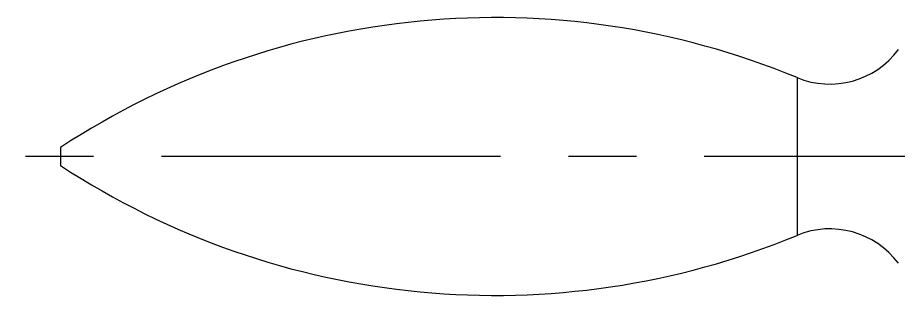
# Model space of a CAD drawing. Extents: x 0 to 849, y -11 to 401.
# Drawn here: x 241.85 to 283.06, y 276.49 to 289.49 of the extents above; entities that cross this region are included whole.
import ezdxf

# ---------------------------------------------------------------- set-up
doc = ezdxf.new("R2010")
doc.units = 0
doc.header["$LTSCALE"] = 0.5
doc.linetypes.add('CENTER', pattern=[50.8, 31.75, -6.35, 6.35, -6.35])
doc.layers.add('MSM_CENTER', color=1, linetype='CENTER')
doc.layers.add('MSM_CONTINUOUS', color=7, linetype='CONTINUOUS')

msp = doc.modelspace()

# ---------------------------------------------------------------- linework, layer by layer
at = {"layer": 'MSM_CENTER'}
msp.add_line((848.652, 282.992), (241.852, 282.992), dxfattribs=at)
at = {"layer": 'MSM_CONTINUOUS'}
for p, q in [((278.323, 286.683), (278.323, 279.301)), ((243.852, 283.407), (243.852, 282.577))]:
    msp.add_line(p, q, dxfattribs=at)
for centre, radius, start, end in [((264.181, 252.492), 37, 67.5292, 123.3286), ((279.852, 290.379), 4, 247.5292, 323.3617), ((264.181, 313.492), 37, 236.6714, 292.4708), ((279.852, 275.605), 4, 36.6383, 112.4708)]:
    msp.add_arc(centre, radius, start, end, dxfattribs=at)

doc.saveas('drawing.dxf')
